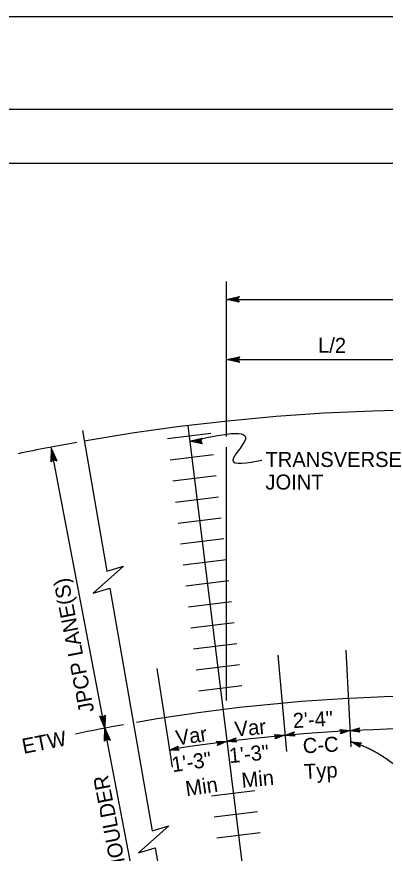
# Model space of a CAD drawing. Extents: x -893 to 867, y -474 to 712.
# Drawn here: x -697.2 to -525.9, y 323.1 to 712 of the extents above; entities that cross this region are included whole.
import ezdxf

# ---------------------------------------------------------------- set-up
doc = ezdxf.new("R2010")
doc.units = 0
for name, color, linetype in [('border_PLOTTING-ELEMENTS', 7, 'Continuous'), ('border_rw_22x34_Cut_Lines', 7, 'Continuous'), ('border_SHEET', 7, 'Continuous'), ('rd_PAVEMENT', 7, 'Continuous'), ('rd_PAVEMENT-anno', 7, 'Continuous'), ('STR_Concrete A', 7, 'Continuous'), ('STR_Reinforcement A', 7, 'Continuous'), ('STR_Reinforcement B', 7, 'Continuous')]:
    doc.layers.add(name, color=color, linetype=linetype)

msp = doc.modelspace()

# ---------------------------------------------------------------- linework, layer by layer
at = {"layer": 'border_PLOTTING-ELEMENTS'}
for points in [[(-893.46, -474.04), (866.54, -474.04), (866.54, 711.96), (-893.46, 711.96)], [(-863.46, 668.96), (836.54, 668.96), (836.54, -431.04), (-863.46, -431.04)]]:
    msp.add_lwpolyline(points, close=True, dxfattribs=at)
at = {"layer": 'border_rw_22x34_Cut_Lines'}
msp.add_lwpolyline([(-863.46, 668.96), (836.54, 668.96), (836.54, -431.04), (-863.46, -431.04)], close=True, dxfattribs=at)
at = {"layer": 'border_SHEET'}
msp.add_line((-813.46, 643.95), (811.54, 643.95), dxfattribs=at)
at = {"layer": 'rd_PAVEMENT'}
for p, q in [((-647.6, 456.56), (-661.64, 443.96)), ((-655.31, 454.2), (-647.6, 456.56)), ((-661.64, 443.96), (-653.93, 446.32)), ((-626.56, 335.91), (-640.6, 323.31)), ((-634.27, 333.55), (-626.56, 335.91)), ((-640.6, 323.31), (-632.89, 325.67))]:
    msp.add_line(p, q, dxfattribs=at)
at = {"layer": 'rd_PAVEMENT-anno'}
for p, q in [((-599.72, 516.89), (-599.72, 588.88)), ((-599.72, 580.53), (-377.52, 580.53)), ((-599.72, 552.6), (-486.93, 552.6)), ((-656.27, 381.29), (-681.21, 511.93)), ((-599.72, 394.15), (-599.72, 511.86)), ((-635.07, 270.29), (-656.27, 381.29)), ((-542.32, 380.06), (-537.93, 381.47)), ((-541.28, 380.16), (-538.08, 381.18)), ((-537.93, 381.47), (-538.44, 380.42)), ((-537.93, 381.47), (-537.93, 381.47)), ((-576.62, 377.39), (-577.36, 378.3)), ((-577.36, 378.3), (-577.36, 378.3)), ((-577.36, 378.3), (-572.76, 377.96)), ((-577.16, 378.06), (-573.78, 377.81)), ((-572.76, 377.96), (-577.06, 376.32)), ((-577.06, 376.32), (-576.62, 377.39)), ((-576.94, 377.82), (-574.81, 377.66)), ((-573.79, 377.81), (-576.93, 376.61)), ((-574.81, 377.66), (-576.84, 376.89)), ((-576.78, 377.58), (-575.83, 377.51)), ((-575.83, 377.51), (-576.7, 377.18)), ((-572.76, 377.96), (-572.76, 377.96)), ((-572.53, 377.93), (-568.21, 379.55)), ((-567.93, 377.57), (-572.53, 377.93)), ((-572.53, 377.93), (-572.53, 377.93)), ((-568.13, 377.81), (-571.5, 378.08)), ((-571.49, 378.08), (-568.35, 379.26)), ((-570.47, 378.22), (-568.44, 378.98)), ((-568.34, 378.05), (-570.47, 378.22)), ((-569.45, 378.37), (-568.58, 378.69)), ((-568.51, 378.29), (-569.45, 378.37)), ((-568.21, 379.55), (-568.66, 378.48)), ((-568.66, 378.48), (-567.93, 377.57)), ((-568.21, 379.55), (-568.21, 379.55)), ((-567.93, 377.57), (-567.93, 377.57)), ((-546.27, 379.77), (-546.96, 380.72)), ((-546.96, 380.72), (-546.96, 380.72)), ((-546.96, 380.72), (-542.39, 380.13)), ((-546.78, 380.47), (-543.42, 380.03)), ((-542.39, 380.13), (-546.78, 378.72)), ((-546.78, 378.72), (-546.27, 379.77)), ((-546.78, 378.72), (-546.78, 378.72)), ((-543.43, 380.03), (-546.63, 379.01)), ((-546.58, 380.21), (-544.45, 379.94)), ((-544.45, 379.94), (-546.52, 379.28)), ((-546.42, 379.97), (-545.49, 379.84)), ((-545.49, 379.84), (-546.37, 379.56)), ((-542.39, 380.13), (-542.39, 380.13)), ((-537.75, 379.47), (-542.32, 380.06)), ((-542.32, 380.06), (-542.32, 380.06)), ((-537.94, 379.72), (-541.29, 380.16)), ((-540.26, 380.25), (-538.19, 380.91)), ((-538.14, 379.98), (-540.26, 380.25)), ((-539.23, 380.34), (-538.34, 380.63)), ((-538.29, 380.22), (-539.23, 380.34)), ((-538.44, 380.42), (-537.75, 379.47)), ((-537.75, 379.47), (-537.75, 379.47)), ((-603.53, 374.38), (-604.3, 375.26)), ((-604.3, 375.26), (-604.3, 375.26)), ((-604.3, 375.26), (-599.7, 375.07)), ((-604.09, 375.03), (-600.71, 374.89)), ((-599.7, 375.07), (-603.95, 373.29)), ((-603.95, 373.29), (-603.53, 374.38)), ((-603.95, 373.29), (-603.95, 373.29)), ((-603.87, 374.79), (-601.73, 374.71)), ((-600.72, 374.88), (-603.82, 373.59)), ((-601.73, 374.71), (-603.74, 373.87)), ((-603.7, 374.56), (-602.75, 374.52)), ((-602.75, 374.52), (-603.61, 374.16)), ((-599.7, 375.07), (-599.7, 375.07)), ((-599.62, 375.05), (-595.35, 376.8)), ((-595.01, 374.82), (-599.62, 375.05)), ((-599.62, 375.05), (-599.62, 375.05)), ((-595.22, 375.06), (-598.6, 375.22)), ((-598.59, 375.23), (-595.48, 376.5)), ((-597.57, 375.4), (-595.56, 376.22)), ((-595.43, 375.3), (-597.57, 375.4)), ((-596.55, 375.58), (-595.69, 375.93)), ((-595.61, 375.53), (-596.55, 375.58)), ((-595.35, 376.8), (-595.77, 375.71)), ((-595.77, 375.71), (-595.01, 374.82)), ((-595.35, 376.8), (-595.35, 376.8)), ((-595.01, 374.82), (-595.01, 374.82)), ((-577.06, 376.32), (-577.06, 376.32)), ((-537.65, 372.51), (-541.55, 374.97)), ((-541.55, 374.97), (-541.55, 374.97)), ((-541.55, 374.97), (-536.98, 374.4)), ((-537.71, 372.82), (-540.58, 374.62)), ((-540.57, 374.62), (-537.23, 374.2)), ((-537.79, 373.13), (-539.6, 374.27)), ((-539.6, 374.27), (-537.45, 374)), ((-537.83, 373.42), (-538.62, 373.92)), ((-538.62, 373.92), (-537.7, 373.81)), ((-536.98, 374.4), (-537.88, 373.66)), ((-537.88, 373.66), (-537.65, 372.51)), ((-536.98, 374.4), (-536.98, 374.4)), ((-626.4, 371.08), (-622.18, 372.94)), ((-621.79, 370.98), (-626.4, 371.08)), ((-626.4, 371.08), (-626.4, 371.08)), ((-625.38, 371.29), (-622.3, 372.65)), ((-622, 371.21), (-625.38, 371.28)), ((-624.37, 371.49), (-622.38, 372.36)), ((-622.22, 371.44), (-624.37, 371.49)), ((-623.35, 371.69), (-622.5, 372.07)), ((-622.41, 371.67), (-623.35, 371.69)), ((-622.18, 372.94), (-622.57, 371.85)), ((-622.57, 371.85), (-621.79, 370.98)), ((-622.18, 372.94), (-622.18, 372.94)), ((-621.79, 370.98), (-621.79, 370.98)), ((-537.65, 372.51), (-537.65, 372.51))]:
    msp.add_line(p, q, dxfattribs=at)
for points in [[(-593.81, 579.21), (-599.72, 580.53), (-593.81, 581.84), (-594.02, 581.49), (-598.35, 580.53), (-594.02, 579.56), (-594.23, 579.91), (-597, 580.53), (-594.23, 581.14), (-594.44, 580.79), (-595.64, 580.53), (-594.44, 580.26), (-594.6, 580.53), (-593.81, 581.84), (-594.6, 580.53)], [(-593.61, 551.28), (-599.52, 552.6), (-593.61, 553.91), (-593.82, 553.56), (-598.15, 552.6), (-593.82, 551.63), (-594.03, 551.98), (-596.8, 552.59), (-594.03, 553.21), (-594.24, 552.86), (-595.44, 552.59), (-594.24, 552.33), (-594.4, 552.6), (-593.61, 553.91), (-594.4, 552.6)], [(-610.99, 513.42), (-616.89, 514.74), (-610.99, 516.05), (-611.2, 515.7), (-615.52, 514.75), (-611.2, 513.77), (-611.4, 514.12), (-614.17, 514.74), (-611.41, 515.35), (-611.62, 515.01), (-612.81, 514.74), (-611.61, 514.47), (-611.77, 514.74), (-610.99, 516.05), (-611.77, 514.74)], [(-681.24, 505.09), (-681.05, 511.13), (-678.65, 505.58), (-679.04, 505.72), (-680.79, 509.79), (-680.93, 505.36), (-680.63, 505.63), (-680.54, 508.46), (-679.42, 505.86), (-679.8, 506), (-680.29, 507.13), (-680.32, 505.9), (-680.09, 506.11), (-678.65, 505.58), (-680.09, 506.11)], [(-656.08, 387.34), (-656.27, 381.29), (-658.66, 386.84), (-658.28, 386.7), (-656.53, 382.63), (-656.38, 387.06), (-656.69, 386.79), (-656.78, 383.96), (-657.9, 386.56), (-657.51, 386.42), (-657.03, 385.29), (-656.99, 386.52), (-657.23, 386.31), (-658.66, 386.84), (-657.23, 386.31)], [(-656.46, 375.24), (-656.27, 381.29), (-653.87, 375.73), (-654.26, 375.87), (-656.01, 379.94), (-656.15, 375.51), (-655.85, 375.78), (-655.76, 378.62), (-654.64, 376.01), (-655.02, 376.15), (-655.51, 377.28), (-655.54, 376.05), (-655.31, 376.26), (-653.87, 375.73), (-655.31, 376.26)]]:
    msp.add_lwpolyline(points, close=True, dxfattribs=at)
for radius, start, end in [(976.13, 100.0965, 101.73293), (843.13, 100.20642, 101.75523), (828.13, 77.79463, 98.90171)]:
    msp.add_arc((-498.14, -446.89), radius, start, end, dxfattribs=at)
msp.add_spline([(-616.82, 514.56), (-591.29, 514.56), (-596.78, 505.86), (-583.29, 505.86)], degree=3, dxfattribs=at)
msp.add_open_spline([(-541.8, 375.08), (-528.33, 371.08), (-501.5, 346.65), (-492.36, 333.09), (-484.62, 330.57)], degree=2, dxfattribs=at)
at = {"layer": 'STR_Concrete A'}
for p, q in [((-617.66, 521.9), (-587.54, 277.75)), ((-666.73, 519.66), (-655.31, 454.2)), ((-653.93, 446.32), (-634.27, 333.55)), ((-632.89, 325.67), (-622.74, 267.46))]:
    msp.add_line(p, q, dxfattribs=at)
for radius, end in [(976.13, 99.8941), (843.13, 99.78838)]:
    msp.add_arc((-498.14, -446.89), radius, 78.79703, end, dxfattribs=at)
at = {"layer": 'STR_Reinforcement A'}
for p, q in [((-606.99, 518.19), (-627.09, 515.71)), ((-605.78, 508.36), (-625.88, 505.88)), ((-604.57, 498.54), (-624.67, 496.06)), ((-603.36, 488.71), (-623.46, 486.23)), ((-602.16, 478.96), (-622.25, 476.48)), ((-600.95, 469.21), (-621.05, 466.73)), ((-599.75, 459.46), (-619.85, 456.98)), ((-598.55, 449.71), (-618.64, 447.23)), ((-597.34, 439.96), (-617.44, 437.48)), ((-596.14, 430.21), (-616.24, 427.73)), ((-594.94, 420.45), (-615.04, 417.98)), ((-593.73, 410.7), (-613.83, 408.22)), ((-592.53, 400.95), (-612.63, 398.47)), ((-586.52, 352.2), (-606.61, 349.72)), ((-585.31, 342.45), (-605.41, 339.97)), ((-584.11, 332.69), (-604.21, 330.22))]:
    msp.add_line(p, q, dxfattribs=at)
at = {"layer": 'STR_Reinforcement B'}
for p, q in [((-544.23, 417.52), (-541.83, 372.58)), ((-575.88, 415.25), (-571.84, 370.43)), ((-632.15, 409.03), (-625.01, 363.08))]:
    msp.add_line(p, q, dxfattribs=at)

# ---------------------------------------------------------------- texts
at = {"layer": 'rd_PAVEMENT-anno'}
for s, rotation, p in [('L/2', 359.6915, (-557.15, 555.76)), ('TRANSVERSE', 359.9915, (-581.6, 502.68)), ('JOINT', 359.9915, (-581.6, 492.18)), ('JPCP LANE(S)', 101.0647, (-661.19, 389.23)), ('2\'-4"', 3.2574, (-568.66, 381.29)), ('Var', 5.3445, (-595.61, 377.32)), ('ETW', 11.0647, (-694.05, 369.33)), ('Var', 8.4683, (-622.76, 373.21)), ('C-C', 3.2574, (-564.04, 369.54)), ('1\'-3"', 5.3445, (-598.23, 365.02)), ('1\'-3"', 8.4683, (-624.71, 360.78)), ('Min', 5.3445, (-592.42, 353.51)), ('Typ', 3.2574, (-563.48, 357.55)), ('JPCP SHOULDER', 101.0775, (-639.79, 282.78)), ('Min', 8.4683, (-618.28, 349.61))]:
    msp.add_text(s, height=7, rotation=rotation, dxfattribs=at).set_placement(p)

doc.saveas('drawing.dxf')
